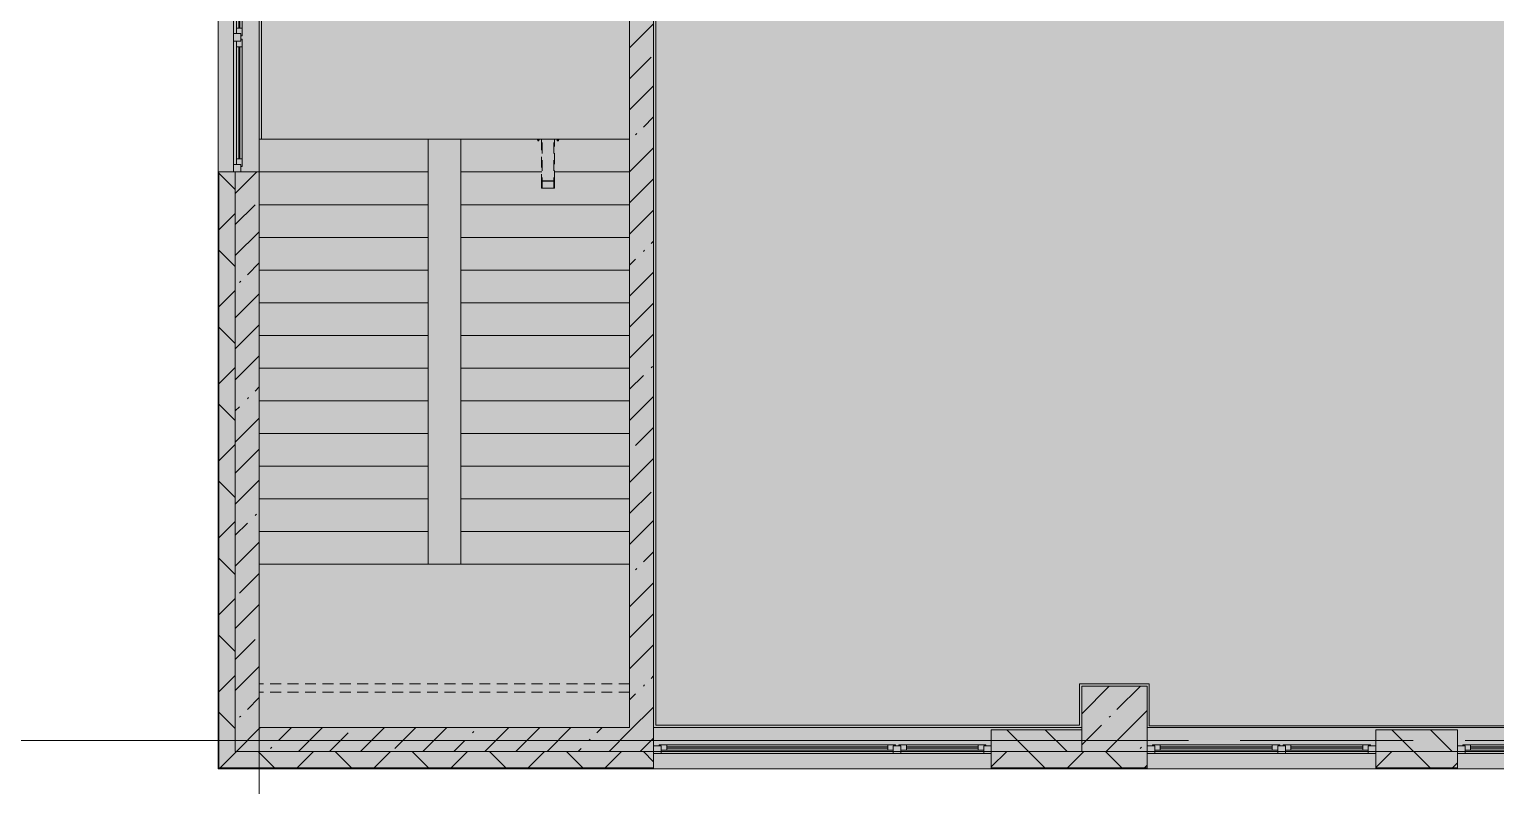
# Model space of a CAD drawing. Header units: millimetres. Extents: x -5524 to 188159, y -8553 to 29000.
# Drawn here: x 59148 to 72609, y -414 to 6530 of the extents above; entities that cross this region are included whole.
import ezdxf

# ---------------------------------------------------------------- set-up
doc = ezdxf.new("R2010")
doc.units = ezdxf.units.MM
doc.linetypes.add('200_ШТРИХ__ш1_п0_6_', pattern=[160, 100, -60])
doc.linetypes.add('Осевая', pattern=[3175, 635, -476.25, 1587.5, -476.25])
doc.layers.add('A-DETL-GENF-2', color=7, linetype='Continuous', lineweight=9, true_color=0xc0c0c0, transparency=0.4)
for name, color, linetype, lineweight in [('A-DETL-MBND-1', 7, '200_ШТРИХ__ш1_п0_6_', 9), ('A-WALL-7', 7, 'Continuous', 5), ('I-WALL-2', 7, 'Continuous', 5), ('S-COLS-2', 7, 'Continuous', 5), ('Оси', 7, 'Continuous', 9), ('Оси-2', 7, 'Осевая', 9)]:
    doc.layers.add(name, color=color, linetype=linetype, lineweight=lineweight)
for name, color, linetype, lineweight, true_color in [('A-FLOR-1', 7, 'Continuous', 5, 0xb7b7b7), ('A-GLAZ-3', 7, 'Continuous', 5, 0x737373), ('A-WALL-8', 7, 'Continuous', 5, 0x737373), ('A-WALL-9', 7, 'Continuous', 9, 0x737373), ('I-WALL-3', 7, 'Continuous', 5, 0x737373), ('S-COLS-1', 7, 'Continuous', 5, 0x737373), ('S-STRS-4', 7, 'Continuous', 5, 0x737373)]:
    doc.layers.add(name, color=color, linetype=linetype, lineweight=lineweight, true_color=true_color)
pattern_1 = [(45, (61148.7, 0), (-353.5534, 353.5534), []), (135, (61148.7, 0), (-353.5534, -353.5534), [])]
pattern_2 = [(45, (61148.7, 0), (-285.123, 285.123), []), (45, (61433.8, 0), (-285.123, 285.123), [504.031, -100.806, 16.764, -84.042])]

# ---------------------------------------------------------------- blocks, each defined once
blk = doc.blocks.new('120_Окно_СКБ_2Ст - 120_Окно_СКБ_2Ст 3100х2500 _мал_ створка слева-2_-22446420-3_7_1_птичка')
at = {"layer": 'A-GLAZ-3'}
for p, q in [((-1550, -127), (-1550, -57)), ((-1550, -57), (-1480, -57)), ((1550, -57), (-1550, -57)), ((-1480, -127), (-1550, -127)), ((-1550, -127), (-1500, -127)), ((-1480, -127), (-1500, -127)), ((-1500, -127), (-1500, -137)), ((-1480, -57), (-1480, -127)), ((-720, -87), (-1480, -87)), ((-1480, -87), (-1480, -127)), ((-1430, -137), (-1430, -87)), ((-1430, -107), (-770, -107)), ((-770, -117), (-1430, -117)), ((-770, -137), (-770, -87)), ((-720, -127), (-720, -57)), ((-720, -57), (-650, -57)), ((-720, -127), (-720, -87)), ((-650, -127), (-720, -127)), ((-700, -127), (-720, -127)), ((-700, -127), (-670, -127)), ((-700, -137), (-700, -127)), ((-650, -127), (-670, -127)), ((-670, -127), (-670, -137)), ((-650, -57), (-650, -127)), ((1480, -87), (-650, -87)), ((-650, -87), (-650, -127)), ((-600, -137), (-600, -87)), ((-600, -107), (1430, -107)), ((1430, -117), (-600, -117)), ((1430, -137), (1430, -87)), ((1480, -127), (1480, -57)), ((1480, -57), (1550, -57)), ((1480, -127), (1480, -87)), ((1550, -127), (1480, -127)), ((1500, -127), (1480, -127)), ((1500, -127), (1550, -127)), ((1500, -137), (1500, -127)), ((1550, -57), (1550, -127)), ((-1500, -137), (-700, -137)), ((-700, -137), (-1500, -137)), ((-670, -137), (1500, -137)), ((1500, -137), (-670, -137))]:
    blk.add_line(p, q, dxfattribs=at)
blk = doc.blocks.new('120_Окно_СКБ_2Ст - 120_Окно_СКБ_2Ст 2100х2500 _мал створка СЛЕВА_-22446485-3_7_1_птичка')
at = {"layer": 'A-GLAZ-3'}
for p, q in [((-1050, -127), (-1050, -57)), ((-1050, -57), (-980, -57)), ((1050, -57), (-1050, -57)), ((-980, -127), (-1050, -127)), ((-1050, -127), (-1000, -127)), ((-980, -127), (-1000, -127)), ((-1000, -127), (-1000, -137)), ((-980, -57), (-980, -127)), ((-220, -87), (-980, -87)), ((-980, -87), (-980, -127)), ((-930, -137), (-930, -87)), ((-930, -107), (-270, -107)), ((-270, -117), (-930, -117)), ((-270, -137), (-270, -87)), ((-220, -127), (-220, -57)), ((-220, -57), (-150, -57)), ((-220, -127), (-220, -87)), ((-150, -127), (-220, -127)), ((-200, -127), (-220, -127)), ((-200, -127), (-170, -127)), ((-200, -137), (-200, -127)), ((-150, -127), (-170, -127)), ((-170, -127), (-170, -137)), ((-150, -57), (-150, -127)), ((980, -87), (-150, -87)), ((-150, -87), (-150, -127)), ((-100, -137), (-100, -87)), ((-100, -107), (930, -107)), ((930, -117), (-100, -117)), ((930, -137), (930, -87)), ((980, -127), (980, -57)), ((980, -57), (1050, -57)), ((980, -127), (980, -87)), ((1050, -127), (980, -127)), ((1000, -127), (980, -127)), ((1000, -127), (1050, -127)), ((1000, -137), (1000, -127)), ((1050, -57), (1050, -127)), ((-1000, -137), (-200, -137)), ((-200, -137), (-1000, -137)), ((-170, -137), (1000, -137)), ((1000, -137), (-170, -137))]:
    blk.add_line(p, q, dxfattribs=at)
blk = doc.blocks.new('120_Окно_СКБ_1Ст - 120_Окно_СКБ_1Ст 900х2500_h_-22445987-3_7_1_птичка')
at = {"layer": 'A-GLAZ-3'}
for p, q in [((-450, -127), (-450, -57)), ((-450, -57), (-380, -57)), ((450, -57), (-450, -57)), ((-380, -127), (-450, -127)), ((-450, -127), (-400, -127)), ((-380, -127), (-400, -127)), ((-400, -127), (-400, -137)), ((-380, -57), (-380, -127)), ((380, -87), (-380, -87)), ((-380, -87), (-380, -127)), ((-330, -137), (-330, -87)), ((-330, -107), (330, -107)), ((330, -117), (-330, -117)), ((330, -137), (330, -87)), ((380, -127), (380, -57)), ((380, -57), (450, -57)), ((380, -127), (380, -87)), ((450, -127), (380, -127)), ((400, -127), (380, -127)), ((400, -127), (450, -127)), ((400, -137), (400, -127)), ((450, -57), (450, -127)), ((-400, -137), (400, -137)), ((400, -137), (-400, -137))]:
    blk.add_line(p, q, dxfattribs=at)
blk = doc.blocks.new('120_Окно_СКБ_2Ст - 120_Окно_СКБ_2Ст 2100х2400 _мал створка справа_-22446225-3_7_1_птичка')
at = {"layer": 'A-GLAZ-3'}
for p, q in [((-1050, -127), (-1050, -57)), ((-1050, -57), (-980, -57)), ((1050, -57), (-1050, -57)), ((-980, -127), (-1050, -127)), ((-1050, -127), (-1000, -127)), ((-980, -127), (-1000, -127)), ((-1000, -127), (-1000, -137)), ((-980, -57), (-980, -127)), ((150, -87), (-980, -87)), ((-980, -87), (-980, -127)), ((-930, -137), (-930, -87)), ((-930, -107), (100, -107)), ((100, -117), (-930, -117)), ((100, -137), (100, -87)), ((150, -127), (150, -57)), ((150, -57), (220, -57)), ((150, -127), (150, -87)), ((220, -127), (150, -127)), ((170, -127), (150, -127)), ((170, -127), (200, -127)), ((170, -137), (170, -127)), ((220, -127), (200, -127)), ((200, -127), (200, -137)), ((220, -57), (220, -127)), ((980, -87), (220, -87)), ((220, -87), (220, -127)), ((270, -137), (270, -87)), ((270, -107), (930, -107)), ((930, -117), (270, -117)), ((930, -137), (930, -87)), ((980, -127), (980, -57)), ((980, -57), (1050, -57)), ((980, -127), (980, -87)), ((1050, -127), (980, -127)), ((1000, -127), (980, -127)), ((1000, -127), (1050, -127)), ((1000, -137), (1000, -127)), ((1050, -57), (1050, -127)), ((-1000, -137), (170, -137)), ((170, -137), (-1000, -137)), ((200, -137), (1000, -137)), ((1000, -137), (200, -137))]:
    blk.add_line(p, q, dxfattribs=at)
blk = doc.blocks.new('Анкер клиновой - Анкер клиновой МКТ В 10-10-16_85-V128-3_7_1_птичка')
at = {"layer": 'A-DETL-MBND-1'}
for p, q in [((2843, 5520), (2843, 5516)), ((2846, 5520), (2846, 5506)), ((2856, 5506), (2856, 5520)), ((2859, 5516), (2859, 5520)), ((2843, 5516), (2859, 5516)), ((2859, 5516), (2843, 5516)), ((2846, 5506), (2856, 5506)), ((2856, 5506), (2846, 5506))]:
    blk.add_line(p, q, dxfattribs=at)
blk = doc.blocks.new('ОМ_Труба_ГОСТ 8639-82 - ОМ_Труба_ГОСТ 8639-82-V129-3_7_1_птичка')
at = {"layer": 'A-DETL-MBND-1'}
for p, q in [((2701, 5520), (2701, 5133)), ((2707, 5070), (2707, 5520)), ((2815, 5070), (2815, 5520)), ((2821, 5133), (2821, 5520)), ((2701, 5075), (2701, 5133)), ((2707, 5133), (2707, 5075)), ((2710, 5138), (2812, 5138)), ((2812, 5135), (2710, 5135)), ((2815, 5075), (2815, 5133)), ((2821, 5133), (2821, 5075)), ((2710, 5073), (2812, 5073)), ((2812, 5070), (2710, 5070))]:
    blk.add_line(p, q, dxfattribs=at)
at = {"layer": 'A-DETL-MBND-1', "flags": 128}
for points in [[(2701, 5133), (2701, 5134), (2702, 5135), (2703, 5136), (2704, 5137), (2706, 5137), (2708, 5138), (2710, 5138)], [(2710, 5135), (2709, 5135), (2708, 5134), (2708, 5134), (2707, 5134), (2707, 5134), (2707, 5133), (2707, 5133)], [(2812, 5138), (2814, 5138), (2816, 5137), (2817, 5137), (2819, 5136), (2820, 5135), (2820, 5134), (2821, 5133)], [(2815, 5133), (2815, 5133), (2814, 5134), (2814, 5134), (2814, 5134), (2813, 5134), (2812, 5135), (2812, 5135)], [(2710, 5070), (2708, 5070), (2706, 5070), (2704, 5071), (2703, 5072), (2702, 5073), (2701, 5074), (2701, 5075)], [(2707, 5075), (2707, 5074), (2707, 5074), (2707, 5074), (2708, 5073), (2708, 5073), (2709, 5073), (2710, 5073)], [(2821, 5075), (2820, 5074), (2820, 5073), (2819, 5072), (2817, 5071), (2816, 5070), (2814, 5070), (2812, 5070)], [(2812, 5073), (2812, 5073), (2813, 5073), (2814, 5073), (2814, 5074), (2814, 5074), (2815, 5074), (2815, 5075)]]:
    blk.add_lwpolyline(points, dxfattribs=at)
blk = doc.blocks.new('Зашивка приборов отопления37 - Зашивка приборов отопления-33325027-3_7_1_птичка')
at = {"layer": 'A-DETL-MBND-1'}
for p, q in [((121055, 18487), (124455, 18487)), ((121055, 18412), (124455, 18412))]:
    blk.add_line(p, q, dxfattribs=at)

msp = doc.modelspace()

# ---------------------------------------------------------------- hatches: boundary and pattern name
at = {"layer": 'A-DETL-GENF-2'}
msp.add_hatch(color=256, dxfattribs=at).paths.add_polyline_path([(97509.1, -258), (99458.7, -258), (99458.7, 15358), (60880.7, 15358), (60880.7, -258), (96576.9, -258)])
at = {"layer": 'A-WALL-7'}
h = msp.add_hatch(dxfattribs=at)
h.set_pattern_fill('FP_61', color=256, style=0, pattern_type=2)
h.set_pattern_definition(pattern_1)
h.paths.add_polyline_path([(60888.7, -100), (61038.7, -100), (61038.7, 5220), (60888.7, 5220), (60888.7, 1965.8)])
h.paths.add_polyline_path([(60888.7, 7320), (61038.7, 7320), (61038.7, 8520), (60888.7, 8520), (60888.7, 7750.3)])
h.paths.add_polyline_path([(61038.7, 10820), (61038.7, 12220), (60888.7, 12220), (60888.7, 10820)])
h.paths.add_polyline_path([(61038.7, 13120), (61038.7, 15073), (60888.7, 15073), (60888.7, 13120)])
h = msp.add_hatch(dxfattribs=at)
h.set_pattern_fill('FP_59', color=256, style=0, pattern_type=2)
h.set_pattern_definition([(135, (61148.7, 0), (-176.7767, -176.7767), [])])
h.paths.add_polyline_path([(92848.1, -100), (93258.7, -100), (93258.7, 100), (92031.5, 100), (92031.5, -100)])
h.paths.add_polyline_path([(99138.7, -100), (99138.7, 100), (98571.7, 100), (98571.7, -100)])
h.paths.add_polyline_path([(91131.5, -100), (91131.5, 100), (90958.4, 100), (90958.4, -100), (90983.7, -100)])
h.paths.add_polyline_path([(97509.1, -100), (97671.7, -100), (97671.7, 100), (97118.7, 100), (97118.7, -100)])
h.paths.add_polyline_path([(94758.7, -100), (95018.7, -100), (95018.7, 100), (94758.7, 100), (94758.7, 39.5)])
h.paths.add_polyline_path([(80729.4, -100), (81858.7, -100), (81858.7, 100), (80508.7, 100), (80508.7, -100)])
h.paths.add_polyline_path([(77932.8, -100), (78408.7, -100), (78408.7, 100), (77658.7, 100), (77658.7, -100)])
h.paths.add_polyline_path([(85958.7, -100), (86708.7, -100), (86708.7, 100), (85958.7, 100)])
h.paths.add_polyline_path([(87308.7, -100), (87558.4, -100), (87558.4, 100), (87308.7, 100), (87308.7, -63.8)])
h.paths.add_polyline_path([(83858.7, -100), (83858.7, 100), (83658.7, 100), (83658.7, -100)])
h.paths.add_polyline_path([(83058.7, -100), (83058.7, 100), (82758.7, 100), (82758.7, -100)])
h.paths.add_polyline_path([(76758.7, -100), (76758.7, 100), (76008.7, 100), (76008.7, -100)])
h.paths.add_polyline_path([(71508.4, -100), (72258.7, -100), (72258.7, 100), (71508.4, 100)])
h.paths.add_polyline_path([(73158.7, -100), (73308.7, -100), (73308.7, 100), (73158.7, 100)])
h.paths.add_polyline_path([(68808.7, -100), (68808.7, 100), (67978.7, 100), (67978.7, -100), (68610.8, -100)])
h = msp.add_hatch(dxfattribs=at)
h.set_pattern_fill('FP_61', color=256, style=0, pattern_type=2)
h.set_pattern_definition(pattern_1)
h.paths.add_polyline_path([(90983.7, -250), (91131.5, -250), (91131.5, -100), (90358.4, -100), (90358.4, -250), (90958.4, -250)])
h.paths.add_polyline_path([(92031.5, -250), (93258.7, -250), (93258.7, -100), (92031.5, -100)])
h.paths.add_polyline_path([(99458.7, -250), (99458.7, -100), (98571.7, -100), (98571.7, -250), (99373.5, -250)])
h.paths.add_polyline_path([(94158.7, -250), (95018.7, -250), (95018.7, -100), (94158.7, -100)])
h.paths.add_polyline_path([(97509.1, -250), (97671.7, -250), (97671.7, -100), (97118.7, -100), (97118.7, -250)])
h.paths.add_polyline_path([(82758.7, -250), (83858.7, -250), (83858.7, -100), (82758.7, -100)])
h.paths.add_polyline_path([(87308.7, -250), (87558.4, -250), (87558.4, -100), (85958.7, -100), (85958.7, -250), (87254.9, -250)])
h.paths.add_polyline_path([(76008.7, -250), (76758.7, -250), (76758.7, -100), (76008.7, -100)])
h.paths.add_polyline_path([(77658.7, -250), (78408.7, -250), (78408.7, -100), (77658.7, -100)])
h.paths.add_polyline_path([(80508.7, -250), (81858.7, -250), (81858.7, -100), (80508.7, -100)])
h.paths.add_polyline_path([(73271.8, -250), (73908.7, -250), (73908.7, -100), (73158.7, -100), (73158.7, -250)])
h.paths.add_polyline_path([(71508.4, -250), (72258.7, -250), (72258.7, -100), (71508.4, -100)])
h.paths.add_polyline_path([(63949.8, -250), (64878.7, -250), (64878.7, -100), (60888.7, -100), (60888.7, -250), (62085.3, -250)])
h.paths.add_polyline_path([(69408.4, -250), (69408.4, -100), (67978.7, -100), (67978.7, -250), (68610.8, -250)])
at = {"layer": 'I-WALL-2'}
h = msp.add_hatch(dxfattribs=at)
h.set_pattern_fill('FP_57', color=256, style=0, pattern_type=2)
h.set_pattern_definition(pattern_2)
h.paths.add_polyline_path([(61038.7, -100), (61258.7, -100), (61258.7, 5220), (61038.7, 5220), (61038.7, 1965.8)])
h.paths.add_polyline_path([(61258.7, 7320), (61258.7, 7900), (61038.7, 7900), (61038.7, 7320)])
h = msp.add_hatch(dxfattribs=at)
h.set_pattern_fill('FP_57', color=256, style=0, pattern_type=2)
h.set_pattern_definition(pattern_2)
h.paths.add_polyline_path([(64878.7, -100), (64878.7, 7900), (64658.7, 7900), (64658.7, -100)])
h = msp.add_hatch(dxfattribs=at)
h.set_pattern_fill('FP_57', color=256, style=0, pattern_type=2)
h.set_pattern_definition(pattern_2)
h.paths.add_polyline_path([(61258.7, -100), (64658.7, -100), (64658.7, 120), (61258.7, 120)])
at = {"layer": 'S-COLS-2'}
h = msp.add_hatch(dxfattribs=at)
h.set_pattern_fill('FP_57', color=256, style=0, pattern_type=2)
h.set_pattern_definition(pattern_2)
h.paths.add_polyline_path([(69408.7, -100), (69408.7, 500), (68808.7, 500), (68808.7, -100)])

# ---------------------------------------------------------------- linework, layer by layer
at = {"layer": 'A-FLOR-1'}
for p, q in [((64898.7, 7680), (64898.7, 140.5)), ((61278.7, 7659), (61278.7, 5520)), ((61258.7, 5520), (64658.7, 5520)), ((68788.7, 140.5), (68788.7, 520.5)), ((68788.7, 520.5), (69428.7, 520.5)), ((69428.7, 520.5), (69428.7, 135.5)), ((64898.7, 140.5), (68788.7, 140.5)), ((69428.7, 135.5), (73293.7, 135.5))]:
    msp.add_line(p, q, dxfattribs=at)
at = {"layer": 'A-WALL-8'}
for p, q in [((60880.7, 14772.9), (60880.7, -258)), ((61038.7, 5220), (60880.7, 5220)), ((68808.7, 100), (67978.7, 100)), ((67978.7, 100), (67978.7, -258)), ((68808.7, -100), (68808.7, 100)), ((72258.7, 100), (71508.4, 100)), ((71508.4, 100), (71508.4, -258)), ((72258.7, -258), (72258.7, 100)), ((67978.7, -100), (61038.7, -100)), ((64878.7, -258), (64878.7, -100)), ((69408.4, -100), (68808.7, -100)), ((69408.4, -258), (69408.4, -100)), ((69408.7, -100), (71508.4, -100)), ((72258.7, -100), (73158.7, -100)), ((60880.7, -258), (91131.5, -258))]:
    msp.add_line(p, q, dxfattribs=at)
at = {"layer": 'A-WALL-9'}
for p, q in [((60885.7, 5220), (60885.7, -253)), ((60888.7, 5220), (60888.7, -250)), ((61038.7, -100), (61038.7, 5220)), ((67978.7, -100), (68808.7, -100)), ((71508.4, -100), (72258.7, -100)), ((60885.7, -253), (64878.7, -253)), ((60888.7, -250), (64878.7, -250)), ((67978.7, -250), (69408.4, -250)), ((67978.7, -253), (69408.4, -253)), ((71508.4, -250), (72258.7, -250)), ((71508.4, -253), (72258.7, -253))]:
    msp.add_line(p, q, dxfattribs=at)
at = {"layer": 'I-WALL-3'}
for p, q in [((61258.7, 120), (61258.7, 7680)), ((64658.7, 7680), (64658.7, 120)), ((64878.7, -100), (64878.7, 7700)), ((61258.7, 5220), (61038.7, 5220)), ((64658.7, 120), (61258.7, 120)), ((64878.7, 120), (68808.7, 120)), ((69408.7, 120), (73308.7, 120))]:
    msp.add_line(p, q, dxfattribs=at)
at = {"layer": 'S-COLS-1'}
for p, q in [((69408.7, 500), (68808.7, 500)), ((68808.7, 500), (68808.7, 100)), ((69408.7, -100), (69408.7, 500)), ((68808.7, 100), (68808.7, -100)), ((68808.7, -100), (69408.7, -100))]:
    msp.add_line(p, q, dxfattribs=at)
at = {"layer": 'S-STRS-4'}
for p, q in [((61258.7, 5520), (62808.7, 5520)), ((62808.7, 5220), (62808.7, 5520)), ((63108.7, 5520), (63108.7, 5220)), ((61258.7, 5220), (62808.7, 5220)), ((61258.7, 5220), (62808.7, 5220)), ((62808.7, 4920), (62808.7, 5220)), ((63108.7, 5220), (63108.7, 4920)), ((63853, 5220), (63108.7, 5220)), ((63853, 5220), (63108.7, 5220)), ((64658.7, 5220), (63965.8, 5220)), ((64658.7, 5220), (63965.8, 5220)), ((61258.7, 4920), (62808.7, 4920)), ((61258.7, 4920), (62808.7, 4920)), ((62808.7, 4620), (62808.7, 4920)), ((63108.7, 4920), (63108.7, 4620)), ((64658.7, 4920), (63108.7, 4920)), ((64658.7, 4920), (63108.7, 4920)), ((61258.7, 4620), (62808.7, 4620)), ((61258.7, 4620), (62808.7, 4620)), ((62808.7, 4320), (62808.7, 4620)), ((63108.7, 4620), (63108.7, 4320)), ((64658.7, 4620), (63108.7, 4620)), ((64658.7, 4620), (63108.7, 4620)), ((61258.7, 4320), (62808.7, 4320)), ((61258.7, 4320), (62808.7, 4320)), ((62808.7, 4020), (62808.7, 4320)), ((63108.7, 4320), (63108.7, 4020)), ((64658.7, 4320), (63108.7, 4320)), ((64658.7, 4320), (63108.7, 4320)), ((61258.7, 4020), (62808.7, 4020)), ((61258.7, 4020), (62808.7, 4020)), ((62808.7, 3720), (62808.7, 4020)), ((63108.7, 4020), (63108.7, 3720)), ((64658.7, 4020), (63108.7, 4020)), ((64658.7, 4020), (63108.7, 4020)), ((61258.7, 3720), (62808.7, 3720)), ((61258.7, 3720), (62808.7, 3720)), ((62808.7, 3420), (62808.7, 3720)), ((63108.7, 3720), (63108.7, 3420)), ((64658.7, 3720), (63108.7, 3720)), ((64658.7, 3720), (63108.7, 3720)), ((61258.7, 3420), (62808.7, 3420)), ((61258.7, 3420), (62808.7, 3420)), ((62808.7, 3120), (62808.7, 3420)), ((63108.7, 3420), (63108.7, 3120)), ((64658.7, 3420), (63108.7, 3420)), ((64658.7, 3420), (63108.7, 3420)), ((61258.7, 3120), (62808.7, 3120)), ((61258.7, 3120), (62808.7, 3120)), ((62808.7, 2820), (62808.7, 3120)), ((63108.7, 3120), (63108.7, 2820)), ((64658.7, 3120), (63108.7, 3120)), ((64658.7, 3120), (63108.7, 3120)), ((61258.7, 2820), (62808.7, 2820)), ((61258.7, 2820), (62808.7, 2820)), ((62808.7, 2520), (62808.7, 2820)), ((63108.7, 2820), (63108.7, 2520)), ((64658.7, 2820), (63108.7, 2820)), ((64658.7, 2820), (63108.7, 2820)), ((61258.7, 2520), (62808.7, 2520)), ((61258.7, 2520), (62808.7, 2520)), ((62808.7, 2220), (62808.7, 2520)), ((63108.7, 2520), (63108.7, 2220)), ((64658.7, 2520), (63108.7, 2520)), ((64658.7, 2520), (63108.7, 2520)), ((61258.7, 2220), (62808.7, 2220)), ((61258.7, 2220), (62808.7, 2220)), ((62808.7, 1920), (62808.7, 2220)), ((63108.7, 2220), (63108.7, 1920)), ((64658.7, 2220), (63108.7, 2220)), ((64658.7, 2220), (63108.7, 2220)), ((61258.7, 1920), (62808.7, 1920)), ((61258.7, 1920), (62808.7, 1920)), ((62808.7, 1620), (62808.7, 1920)), ((63108.7, 1920), (63108.7, 1620)), ((64658.7, 1920), (63108.7, 1920)), ((64658.7, 1920), (63108.7, 1920)), ((61258.7, 1620), (62808.7, 1620)), ((61258.7, 1620), (62808.7, 1620)), ((63108.7, 1620), (62808.7, 1620)), ((64658.7, 1620), (63108.7, 1620)), ((64658.7, 1620), (63108.7, 1620))]:
    msp.add_line(p, q, dxfattribs=at)
at = {"layer": 'Оси'}
for p, q in [((61258.7, 5439), (61258.7, 15380)), ((61258.7, -4552.8), (61258.7, 5388.2)), ((56653.2, 0), (69153.2, 0))]:
    msp.add_line(p, q, dxfattribs=at)
at = {"layer": 'Оси-2'}
for p, q in [((61258.7, 5388.2), (61258.7, 5439)), ((69153.2, 0), (87408.7, 0))]:
    msp.add_line(p, q, dxfattribs=at)

# ---------------------------------------------------------------- block references
at = {"layer": 'A-DETL-MBND-1'}
for name, p in [('Анкер клиновой - Анкер клиновой МКТ В 10-10-16_85-V128-3_7_1_птичка', (60968.7, 0)), ('ОМ_Труба_ГОСТ 8639-82 - ОМ_Труба_ГОСТ 8639-82-V129-3_7_1_птичка', (61148.7, 0)), ('Анкер клиновой - Анкер клиновой МКТ В 10-10-16_85-V128-3_7_1_птичка', (61148.7, 0))]:
    msp.add_blockref(name, p, dxfattribs=at)
at = {"layer": 'A-DETL-MBND-1', "rotation": 180}
msp.add_blockref('Зашивка приборов отопления37 - Зашивка приборов отопления-33325027-3_7_1_птичка', (185713.7, 18932.5), dxfattribs=at)
at = {"layer": 'A-GLAZ-3'}
for name, p, rotation in [('120_Окно_СКБ_2Ст - 120_Окно_СКБ_2Ст 2100х2400 _мал створка справа_-22446225-3_7_1_птичка', (60963.7, 6270), 89.99999999999991), ('120_Окно_СКБ_2Ст - 120_Окно_СКБ_2Ст 3100х2500 _мал_ створка слева-2_-22446420-3_7_1_птичка', (66428.7, -175), 180), ('120_Окно_СКБ_2Ст - 120_Окно_СКБ_2Ст 2100х2500 _мал створка СЛЕВА_-22446485-3_7_1_птичка', (70458.4, -175), 180), ('120_Окно_СКБ_1Ст - 120_Окно_СКБ_1Ст 900х2500_h_-22445987-3_7_1_птичка', (72708.7, -175), 180)]:
    msp.add_blockref(name, p, dxfattribs=dict(at, rotation=rotation))

doc.saveas('drawing.dxf')
